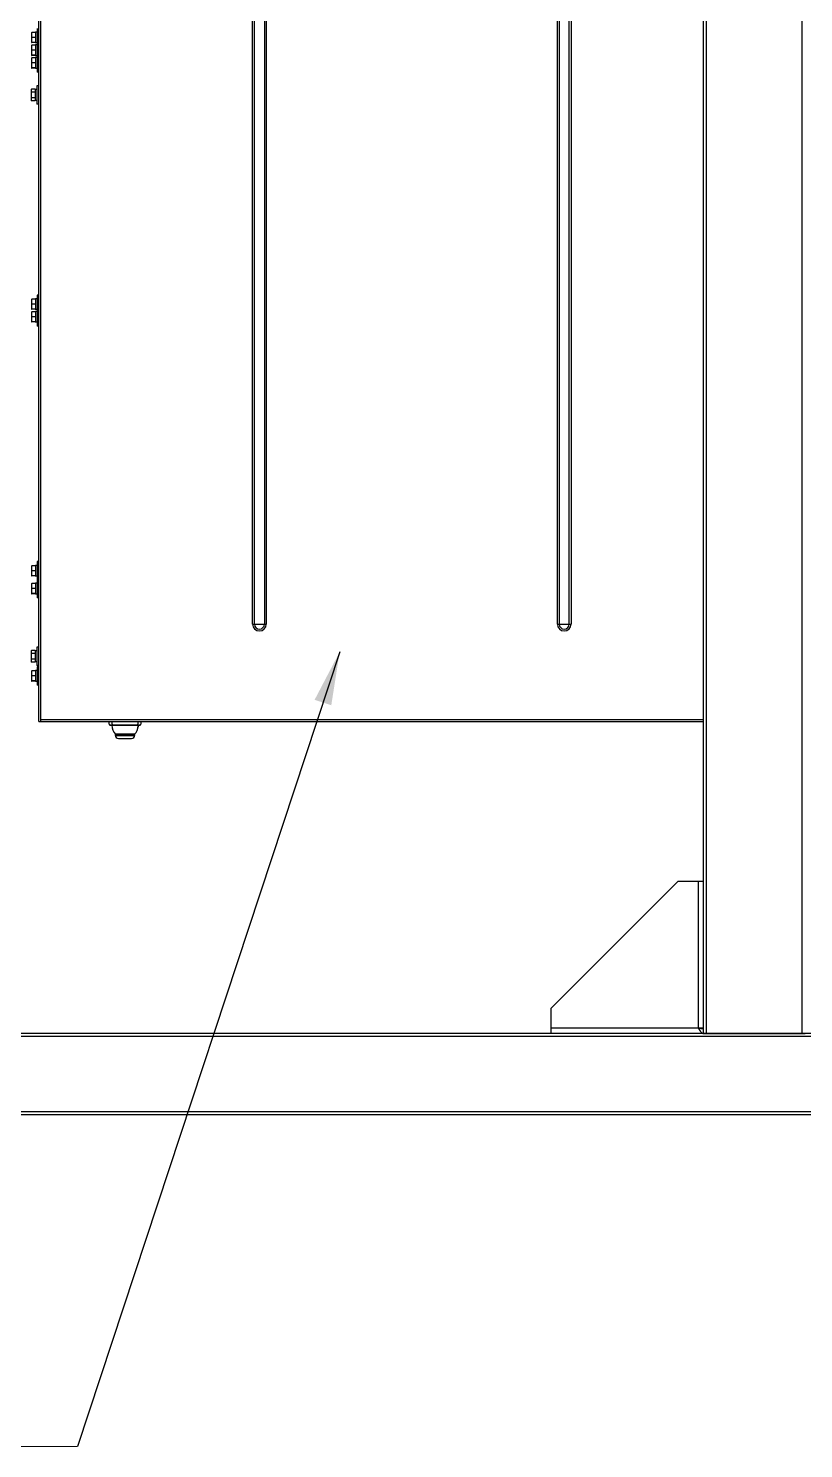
# Model space of a CAD drawing. Header units: millimetres. Extents: x 32496 to 166256, y 3504 to 23939.
# Drawn here: x 42357 to 43120, y 19403 to 20801 of the extents above; entities that cross this region are included whole.
import ezdxf

# ---------------------------------------------------------------- set-up
doc = ezdxf.new("R2010")
doc.units = ezdxf.units.MM
doc.layers.get('0').update_dxf_attribs({"lineweight": 35})
for name, color, linetype in [('2401-01144-S-M6-16HWM_1_0', 7, 'Continuous'), ('4215-19366_1_1_0', 7, 'Continuous'), ('4215-19374_1_1_0', 7, 'Continuous'), ('4215-23304_2_1_1_0', 7, 'Continuous'), ('4215-Q0001_0', 7, 'Continuous'), ('FG-S100X100-2232_0', 7, 'Continuous'), ('PRT0001_1_1_1_1_1_1_0', 7, 'Continuous'), ('PRT0007_1_1_1_1_1_1_0', 7, 'Continuous'), ('PRT0023_1_1_1_1_1_1_0', 7, 'Continuous'), ('S04S0230_0', 7, 'Continuous')]:
    doc.layers.add(name, color=color, linetype=linetype)
doc.styles.add('仿宋', font='simfang.ttf', dxfattribs={"width": 0.8})
doc.dimstyles.new('12倍', dxfattribs={"dimscale": 21, "dimtxt": 3.5, "dimasz": 2.5, "dimexe": 1.5, "dimexo": 0, "dimgap": 1, "dimtad": 1, "dimtoh": 1, "dimdsep": 46, "dimtxsty": '仿宋', "dimcen": 2.5, "dimdle": 5, "dimclrd": 4, "dimclre": 4, "dimclrt": 3, "dimadec": 0, "dimazin": 0, "dimtfac": 1, "dimtmove": 0, "dimatfit": 3, "dimfxl": 1, "dimtolj": 1, "dimarcsym": 0})

msp = doc.modelspace()

# ---------------------------------------------------------------- linework, layer by layer
at = {"layer": '2401-01144-S-M6-16HWM_1_0', "color": 7, "linetype": 'Continuous'}
for p, q in [((42360.04, 20797.408), (42360.04, 20787.369)), ((42363.74, 20797.414), (42360.34, 20797.414)), ((42363.74, 20792.439), (42360.34, 20792.439)), ((42364.04, 20797.738), (42364.04, 20787.038)), ((42365.64, 20797.738), (42364.04, 20797.738)), ((42365.64, 20801.388), (42365.64, 20783.388)), ((42360.04, 20784.908), (42360.04, 20774.869)), ((42363.74, 20787.414), (42360.34, 20787.414)), ((42363.74, 20787.363), (42360.34, 20787.363)), ((42363.74, 20784.914), (42360.34, 20784.914)), ((42363.74, 20779.939), (42360.34, 20779.939)), ((42365.64, 20787.038), (42364.04, 20787.038)), ((42364.04, 20785.238), (42364.04, 20774.538)), ((42365.64, 20785.238), (42364.04, 20785.238)), ((42365.64, 20783.389), (42365.64, 20770.888)), ((42367.24, 20783.388), (42365.64, 20783.388)), ((42360.04, 20772.408), (42360.04, 20762.369)), ((42363.74, 20774.914), (42360.34, 20774.914)), ((42363.74, 20774.863), (42360.34, 20774.863)), ((42363.74, 20772.414), (42360.34, 20772.414)), ((42363.74, 20767.439), (42360.34, 20767.439)), ((42365.64, 20774.538), (42364.04, 20774.538)), ((42364.04, 20772.738), (42364.04, 20762.038)), ((42365.64, 20772.738), (42364.04, 20772.738)), ((42365.64, 20770.889), (42365.64, 20758.388)), ((42367.24, 20770.888), (42365.64, 20770.888)), ((42363.74, 20762.414), (42360.34, 20762.414)), ((42363.74, 20762.363), (42360.34, 20762.363)), ((42365.64, 20762.038), (42364.04, 20762.038)), ((42367.24, 20758.388), (42365.64, 20758.388)), ((42359.74, 20741.362), (42360.039, 20741.661)), ((42359.74, 20741.362), (42359.74, 20730.415)), ((42360.039, 20741.661), (42360.04, 20741.662)), ((42363.44, 20741.662), (42360.04, 20741.662)), ((42363.44, 20738.774), (42360.04, 20738.774)), ((42363.74, 20741.362), (42363.44, 20741.662)), ((42363.74, 20741.362), (42363.74, 20730.415)), ((42365.34, 20741.238), (42363.74, 20741.238)), ((42365.34, 20744.888), (42365.34, 20726.888)), ((42366.94, 20744.888), (42365.34, 20744.888)), ((42359.74, 20730.415), (42360.04, 20730.115)), ((42363.44, 20733.001), (42360.04, 20733.001)), ((42363.44, 20730.115), (42360.04, 20730.115)), ((42363.74, 20730.415), (42363.44, 20730.115)), ((42365.34, 20730.538), (42363.74, 20730.538)), ((42366.94, 20726.888), (42365.34, 20726.888)), ((42360.04, 20534.908), (42360.04, 20524.869)), ((42363.74, 20534.914), (42360.34, 20534.914)), ((42363.74, 20529.939), (42360.34, 20529.939)), ((42364.04, 20535.238), (42364.04, 20524.538)), ((42365.64, 20535.238), (42364.04, 20535.238)), ((42365.64, 20538.888), (42365.64, 20526.388)), ((42367.24, 20538.888), (42365.64, 20538.888)), ((42365.64, 20526.388), (42365.64, 20508.388)), ((42367.24, 20526.388), (42365.64, 20526.388)), ((42360.04, 20522.408), (42360.04, 20512.369)), ((42363.74, 20524.914), (42360.34, 20524.914)), ((42363.74, 20524.863), (42360.34, 20524.863)), ((42363.74, 20522.414), (42360.34, 20522.414)), ((42363.74, 20517.439), (42360.34, 20517.439)), ((42363.74, 20512.414), (42360.34, 20512.414)), ((42363.74, 20512.363), (42360.34, 20512.363)), ((42365.64, 20524.538), (42364.04, 20524.538)), ((42364.04, 20522.738), (42364.04, 20512.038)), ((42365.64, 20522.738), (42364.04, 20522.738)), ((42365.64, 20512.038), (42364.04, 20512.038)), ((42367.24, 20508.388), (42365.64, 20508.388)), ((42365.64, 20276.388), (42365.64, 20258.388)), ((42367.24, 20276.388), (42365.64, 20276.388)), ((42360.04, 20272.408), (42360.04, 20262.369)), ((42363.74, 20272.414), (42360.34, 20272.414)), ((42363.74, 20267.439), (42360.34, 20267.439)), ((42363.74, 20262.414), (42360.34, 20262.414)), ((42363.74, 20262.363), (42360.34, 20262.363)), ((42364.04, 20272.738), (42364.04, 20262.038)), ((42365.64, 20272.738), (42364.04, 20272.738)), ((42365.64, 20262.038), (42364.04, 20262.038)), ((42360.04, 20254.908), (42360.04, 20244.869)), ((42363.74, 20254.914), (42360.34, 20254.914)), ((42363.74, 20249.939), (42360.34, 20249.939)), ((42364.04, 20255.238), (42364.04, 20244.538)), ((42365.64, 20255.238), (42364.04, 20255.238)), ((42365.64, 20258.389), (42365.64, 20240.888)), ((42367.24, 20258.388), (42365.64, 20258.388)), ((42363.74, 20244.914), (42360.34, 20244.914)), ((42363.74, 20244.863), (42360.34, 20244.863)), ((42365.64, 20244.538), (42364.04, 20244.538)), ((42367.24, 20240.888), (42365.64, 20240.888)), ((42365.34, 20192.138), (42365.34, 20174.138)), ((42366.94, 20192.138), (42365.34, 20192.138)), ((42359.74, 20188.612), (42360.039, 20188.911)), ((42359.74, 20188.612), (42359.74, 20177.665)), ((42359.74, 20177.665), (42360.04, 20177.365)), ((42360.039, 20188.911), (42360.04, 20188.912)), ((42363.44, 20188.912), (42360.04, 20188.912)), ((42363.44, 20186.024), (42360.04, 20186.024)), ((42363.44, 20180.251), (42360.04, 20180.251)), ((42363.44, 20177.365), (42360.04, 20177.365)), ((42363.74, 20188.612), (42363.44, 20188.912)), ((42363.74, 20177.665), (42363.44, 20177.365)), ((42363.74, 20188.612), (42363.74, 20177.665)), ((42365.34, 20188.488), (42363.74, 20188.488)), ((42365.34, 20177.788), (42363.74, 20177.788)), ((42360.04, 20168.908), (42360.04, 20158.869)), ((42363.74, 20168.914), (42360.34, 20168.914)), ((42363.74, 20163.939), (42360.34, 20163.939)), ((42364.04, 20169.238), (42364.04, 20158.538)), ((42365.64, 20169.238), (42364.04, 20169.238)), ((42366.94, 20174.138), (42365.34, 20174.138)), ((42365.64, 20172.888), (42365.64, 20154.888)), ((42367.24, 20172.888), (42365.64, 20172.888)), ((42363.74, 20158.914), (42360.34, 20158.914)), ((42363.74, 20158.863), (42360.34, 20158.863)), ((42365.64, 20158.538), (42364.04, 20158.538)), ((42367.24, 20154.888), (42365.64, 20154.888))]:
    msp.add_line(p, q, dxfattribs=at)
for centre, radius, start, end in [((42362.498, 20739.088), 3.556, 140.502617, 140.868127), ((42360.981, 20739.087), 3.557, 39.131867, 39.49683), ((42362.498, 20186.338), 3.556, 140.502617, 140.868127), ((42360.981, 20186.337), 3.557, 39.131866, 39.49683)]:
    msp.add_arc(centre, radius, start, end, dxfattribs=at)
for points, knots in [([(42360.04, 20797.408), (42360.063, 20797.408), (42360.163, 20797.41), (42360.263, 20797.412), (42360.34, 20797.414)], [0, 0, 0, 0, 0.2336903, 1, 1, 1, 1]), ([(42360.34, 20797.414), (42360.313, 20797.367), (42360.207, 20797.181), (42360.108, 20796.99), (42360.04, 20796.845)], [0, 0, 0, 0, 0.25091089, 1, 1, 1, 1]), ([(42360.04, 20793.008), (42360.063, 20792.96), (42360.156, 20792.767), (42360.259, 20792.579), (42360.34, 20792.439)], [0, 0, 0, 0, 0.24912294, 1, 1, 1, 1]), ([(42360.34, 20792.439), (42360.313, 20792.392), (42360.207, 20792.204), (42360.108, 20792.012), (42360.04, 20791.865)], [0, 0, 0, 0, 0.25084475, 1, 1, 1, 1]), ([(42364.04, 20797.408), (42364.016, 20797.408), (42363.916, 20797.41), (42363.816, 20797.412), (42363.74, 20797.414)], [0, 0, 0, 0, 0.23368954, 1, 1, 1, 1]), ([(42363.74, 20797.414), (42363.767, 20797.367), (42363.873, 20797.181), (42363.971, 20796.99), (42364.04, 20796.845)], [0, 0, 0, 0, 0.25091037, 1, 1, 1, 1]), ([(42364.04, 20793.008), (42364.017, 20792.96), (42363.923, 20792.767), (42363.821, 20792.579), (42363.74, 20792.439)], [0, 0, 0, 0, 0.24912327, 1, 1, 1, 1]), ([(42363.74, 20792.439), (42363.767, 20792.392), (42363.873, 20792.204), (42363.971, 20792.012), (42364.04, 20791.865)], [0, 0, 0, 0, 0.25084424, 1, 1, 1, 1]), ([(42360.04, 20787.988), (42360.063, 20787.94), (42360.156, 20787.745), (42360.259, 20787.555), (42360.34, 20787.414)], [0, 0, 0, 0, 0.24919008, 1, 1, 1, 1]), ([(42360.34, 20787.414), (42360.313, 20787.414), (42360.213, 20787.412), (42360.113, 20787.41), (42360.04, 20787.408)], [0, 0, 0, 0, 0.26551394, 1, 1, 1, 1]), ([(42360.04, 20787.369), (42360.063, 20787.368), (42360.163, 20787.366), (42360.263, 20787.364), (42360.34, 20787.363)], [0, 0, 0, 0, 0.2336903, 1, 1, 1, 1]), ([(42360.04, 20784.908), (42360.063, 20784.908), (42360.163, 20784.91), (42360.263, 20784.912), (42360.34, 20784.914)], [0, 0, 0, 0, 0.2336903, 1, 1, 1, 1]), ([(42360.34, 20784.914), (42360.313, 20784.867), (42360.207, 20784.681), (42360.108, 20784.49), (42360.04, 20784.345)], [0, 0, 0, 0, 0.25091089, 1, 1, 1, 1]), ([(42360.04, 20780.508), (42360.063, 20780.46), (42360.156, 20780.267), (42360.259, 20780.079), (42360.34, 20779.939)], [0, 0, 0, 0, 0.24912294, 1, 1, 1, 1]), ([(42360.34, 20779.939), (42360.313, 20779.892), (42360.207, 20779.704), (42360.108, 20779.512), (42360.04, 20779.365)], [0, 0, 0, 0, 0.25084475, 1, 1, 1, 1]), ([(42364.04, 20787.988), (42364.017, 20787.94), (42363.923, 20787.745), (42363.821, 20787.555), (42363.74, 20787.414)], [0, 0, 0, 0, 0.24919042, 1, 1, 1, 1]), ([(42363.74, 20787.414), (42363.766, 20787.414), (42363.866, 20787.412), (42363.966, 20787.41), (42364.04, 20787.408)], [0, 0, 0, 0, 0.26551247, 1, 1, 1, 1]), ([(42364.04, 20787.369), (42364.016, 20787.368), (42363.916, 20787.366), (42363.816, 20787.364), (42363.74, 20787.363)], [0, 0, 0, 0, 0.23368954, 1, 1, 1, 1]), ([(42364.04, 20784.908), (42364.016, 20784.908), (42363.916, 20784.91), (42363.816, 20784.912), (42363.74, 20784.914)], [0, 0, 0, 0, 0.23368954, 1, 1, 1, 1]), ([(42363.74, 20784.914), (42363.767, 20784.867), (42363.873, 20784.681), (42363.971, 20784.49), (42364.04, 20784.345)], [0, 0, 0, 0, 0.25091037, 1, 1, 1, 1]), ([(42364.04, 20780.508), (42364.017, 20780.46), (42363.923, 20780.267), (42363.821, 20780.079), (42363.74, 20779.939)], [0, 0, 0, 0, 0.24912327, 1, 1, 1, 1]), ([(42363.74, 20779.939), (42363.767, 20779.892), (42363.873, 20779.704), (42363.971, 20779.512), (42364.04, 20779.365)], [0, 0, 0, 0, 0.25084424, 1, 1, 1, 1]), ([(42360.04, 20775.488), (42360.063, 20775.44), (42360.156, 20775.245), (42360.259, 20775.055), (42360.34, 20774.914)], [0, 0, 0, 0, 0.24919008, 1, 1, 1, 1]), ([(42360.34, 20774.914), (42360.313, 20774.914), (42360.213, 20774.912), (42360.113, 20774.91), (42360.04, 20774.908)], [0, 0, 0, 0, 0.26551394, 1, 1, 1, 1]), ([(42360.04, 20774.869), (42360.063, 20774.868), (42360.163, 20774.866), (42360.263, 20774.864), (42360.34, 20774.863)], [0, 0, 0, 0, 0.2336903, 1, 1, 1, 1]), ([(42360.04, 20772.408), (42360.063, 20772.408), (42360.163, 20772.41), (42360.263, 20772.412), (42360.34, 20772.414)], [0, 0, 0, 0, 0.2336903, 1, 1, 1, 1]), ([(42360.34, 20772.414), (42360.313, 20772.367), (42360.207, 20772.181), (42360.108, 20771.99), (42360.04, 20771.845)], [0, 0, 0, 0, 0.25091089, 1, 1, 1, 1]), ([(42360.04, 20768.008), (42360.063, 20767.96), (42360.156, 20767.767), (42360.259, 20767.579), (42360.34, 20767.439)], [0, 0, 0, 0, 0.24912294, 1, 1, 1, 1]), ([(42360.34, 20767.439), (42360.313, 20767.392), (42360.207, 20767.204), (42360.108, 20767.012), (42360.04, 20766.865)], [0, 0, 0, 0, 0.25084475, 1, 1, 1, 1]), ([(42364.04, 20775.488), (42364.017, 20775.44), (42363.923, 20775.245), (42363.821, 20775.055), (42363.74, 20774.914)], [0, 0, 0, 0, 0.24919042, 1, 1, 1, 1]), ([(42363.74, 20774.914), (42363.766, 20774.914), (42363.866, 20774.912), (42363.966, 20774.91), (42364.04, 20774.908)], [0, 0, 0, 0, 0.26551247, 1, 1, 1, 1]), ([(42364.04, 20774.869), (42364.016, 20774.868), (42363.916, 20774.866), (42363.816, 20774.864), (42363.74, 20774.863)], [0, 0, 0, 0, 0.23368954, 1, 1, 1, 1]), ([(42364.04, 20772.408), (42364.016, 20772.408), (42363.916, 20772.41), (42363.816, 20772.412), (42363.74, 20772.414)], [0, 0, 0, 0, 0.23368954, 1, 1, 1, 1]), ([(42363.74, 20772.414), (42363.767, 20772.367), (42363.873, 20772.181), (42363.971, 20771.99), (42364.04, 20771.845)], [0, 0, 0, 0, 0.25091037, 1, 1, 1, 1]), ([(42364.04, 20768.008), (42364.017, 20767.96), (42363.923, 20767.767), (42363.821, 20767.579), (42363.74, 20767.439)], [0, 0, 0, 0, 0.24912327, 1, 1, 1, 1]), ([(42363.74, 20767.439), (42363.767, 20767.392), (42363.873, 20767.204), (42363.971, 20767.012), (42364.04, 20766.865)], [0, 0, 0, 0, 0.25084424, 1, 1, 1, 1]), ([(42360.04, 20762.988), (42360.063, 20762.94), (42360.156, 20762.745), (42360.259, 20762.555), (42360.34, 20762.414)], [0, 0, 0, 0, 0.24919008, 1, 1, 1, 1]), ([(42360.34, 20762.414), (42360.313, 20762.414), (42360.213, 20762.412), (42360.113, 20762.41), (42360.04, 20762.408)], [0, 0, 0, 0, 0.26551394, 1, 1, 1, 1]), ([(42360.04, 20762.369), (42360.063, 20762.368), (42360.163, 20762.366), (42360.263, 20762.364), (42360.34, 20762.363)], [0, 0, 0, 0, 0.2336903, 1, 1, 1, 1]), ([(42364.04, 20762.988), (42364.017, 20762.94), (42363.923, 20762.745), (42363.821, 20762.555), (42363.74, 20762.414)], [0, 0, 0, 0, 0.24919042, 1, 1, 1, 1]), ([(42363.74, 20762.414), (42363.766, 20762.414), (42363.866, 20762.412), (42363.966, 20762.41), (42364.04, 20762.408)], [0, 0, 0, 0, 0.26551247, 1, 1, 1, 1]), ([(42364.04, 20762.369), (42364.016, 20762.368), (42363.916, 20762.366), (42363.816, 20762.364), (42363.74, 20762.363)], [0, 0, 0, 0, 0.23368954, 1, 1, 1, 1]), ([(42359.74, 20739.104), (42359.763, 20739.076), (42359.858, 20738.962), (42359.96, 20738.854), (42360.04, 20738.774)], [0, 0, 0, 0, 0.24456004, 1, 1, 1, 1]), ([(42360.04, 20741.662), (42360.014, 20741.636), (42359.916, 20741.535), (42359.821, 20741.43), (42359.754, 20741.349)], [0, 0, 0, 0, 0.25503929, 1, 1, 1, 1]), ([(42363.44, 20741.662), (42363.465, 20741.636), (42363.564, 20741.535), (42363.659, 20741.43), (42363.725, 20741.349)], [0, 0, 0, 0, 0.25503884, 1, 1, 1, 1]), ([(42363.74, 20739.104), (42363.717, 20739.076), (42363.621, 20738.962), (42363.519, 20738.854), (42363.44, 20738.774)], [0, 0, 0, 0, 0.24456005, 1, 1, 1, 1]), ([(42360.04, 20733.001), (42360.013, 20732.974), (42359.909, 20732.868), (42359.81, 20732.757), (42359.74, 20732.671)], [0, 0, 0, 0, 0.25535475, 1, 1, 1, 1]), ([(42359.74, 20730.445), (42359.763, 20730.416), (42359.858, 20730.303), (42359.96, 20730.194), (42360.039, 20730.115)], [0, 0, 0, 0, 0.24456156, 1, 1, 1, 1]), ([(42363.44, 20733.001), (42363.467, 20732.974), (42363.571, 20732.868), (42363.67, 20732.757), (42363.74, 20732.671)], [0, 0, 0, 0, 0.25535394, 1, 1, 1, 1]), ([(42363.74, 20730.445), (42363.717, 20730.416), (42363.621, 20730.303), (42363.519, 20730.194), (42363.44, 20730.115)], [0, 0, 0, 0, 0.24456158, 1, 1, 1, 1]), ([(42360.04, 20534.908), (42360.063, 20534.908), (42360.163, 20534.91), (42360.263, 20534.912), (42360.34, 20534.914)], [0, 0, 0, 0, 0.2336903, 1, 1, 1, 1]), ([(42360.34, 20534.914), (42360.313, 20534.867), (42360.207, 20534.681), (42360.108, 20534.49), (42360.04, 20534.345)], [0, 0, 0, 0, 0.25091089, 1, 1, 1, 1]), ([(42360.04, 20530.508), (42360.063, 20530.46), (42360.156, 20530.267), (42360.259, 20530.079), (42360.34, 20529.939)], [0, 0, 0, 0, 0.24912294, 1, 1, 1, 1]), ([(42360.34, 20529.939), (42360.313, 20529.892), (42360.207, 20529.704), (42360.108, 20529.512), (42360.04, 20529.365)], [0, 0, 0, 0, 0.25084475, 1, 1, 1, 1]), ([(42360.04, 20525.488), (42360.063, 20525.44), (42360.156, 20525.245), (42360.259, 20525.055), (42360.34, 20524.914)], [0, 0, 0, 0, 0.24919008, 1, 1, 1, 1]), ([(42364.04, 20534.908), (42364.016, 20534.908), (42363.916, 20534.91), (42363.816, 20534.912), (42363.74, 20534.914)], [0, 0, 0, 0, 0.23368954, 1, 1, 1, 1]), ([(42363.74, 20534.914), (42363.767, 20534.867), (42363.873, 20534.681), (42363.971, 20534.49), (42364.04, 20534.345)], [0, 0, 0, 0, 0.25091037, 1, 1, 1, 1]), ([(42364.04, 20530.508), (42364.017, 20530.46), (42363.923, 20530.267), (42363.821, 20530.079), (42363.74, 20529.939)], [0, 0, 0, 0, 0.24912327, 1, 1, 1, 1]), ([(42363.74, 20529.939), (42363.767, 20529.892), (42363.873, 20529.704), (42363.971, 20529.512), (42364.04, 20529.365)], [0, 0, 0, 0, 0.25084424, 1, 1, 1, 1]), ([(42364.04, 20525.488), (42364.017, 20525.44), (42363.923, 20525.245), (42363.821, 20525.055), (42363.74, 20524.914)], [0, 0, 0, 0, 0.24919042, 1, 1, 1, 1]), ([(42360.34, 20524.914), (42360.313, 20524.914), (42360.213, 20524.912), (42360.113, 20524.91), (42360.04, 20524.908)], [0, 0, 0, 0, 0.26551394, 1, 1, 1, 1]), ([(42360.04, 20524.869), (42360.063, 20524.868), (42360.163, 20524.866), (42360.263, 20524.864), (42360.34, 20524.863)], [0, 0, 0, 0, 0.2336903, 1, 1, 1, 1]), ([(42360.04, 20522.408), (42360.063, 20522.408), (42360.163, 20522.41), (42360.263, 20522.412), (42360.34, 20522.414)], [0, 0, 0, 0, 0.2336903, 1, 1, 1, 1]), ([(42360.34, 20522.414), (42360.313, 20522.367), (42360.207, 20522.181), (42360.108, 20521.99), (42360.04, 20521.845)], [0, 0, 0, 0, 0.25091089, 1, 1, 1, 1]), ([(42360.04, 20518.008), (42360.063, 20517.96), (42360.156, 20517.767), (42360.259, 20517.579), (42360.34, 20517.439)], [0, 0, 0, 0, 0.24912294, 1, 1, 1, 1]), ([(42360.34, 20517.439), (42360.313, 20517.392), (42360.207, 20517.204), (42360.108, 20517.012), (42360.04, 20516.865)], [0, 0, 0, 0, 0.25084475, 1, 1, 1, 1]), ([(42360.04, 20512.988), (42360.063, 20512.94), (42360.156, 20512.745), (42360.259, 20512.555), (42360.34, 20512.414)], [0, 0, 0, 0, 0.24919008, 1, 1, 1, 1]), ([(42360.34, 20512.414), (42360.313, 20512.414), (42360.213, 20512.412), (42360.113, 20512.41), (42360.04, 20512.408)], [0, 0, 0, 0, 0.26551394, 1, 1, 1, 1]), ([(42360.04, 20512.369), (42360.063, 20512.368), (42360.163, 20512.366), (42360.263, 20512.364), (42360.34, 20512.363)], [0, 0, 0, 0, 0.2336903, 1, 1, 1, 1]), ([(42363.74, 20524.914), (42363.766, 20524.914), (42363.866, 20524.912), (42363.966, 20524.91), (42364.04, 20524.908)], [0, 0, 0, 0, 0.26551247, 1, 1, 1, 1]), ([(42364.04, 20524.869), (42364.016, 20524.868), (42363.916, 20524.866), (42363.816, 20524.864), (42363.74, 20524.863)], [0, 0, 0, 0, 0.23368954, 1, 1, 1, 1]), ([(42364.04, 20522.408), (42364.016, 20522.408), (42363.916, 20522.41), (42363.816, 20522.412), (42363.74, 20522.414)], [0, 0, 0, 0, 0.23368954, 1, 1, 1, 1]), ([(42363.74, 20522.414), (42363.767, 20522.367), (42363.873, 20522.181), (42363.971, 20521.99), (42364.04, 20521.845)], [0, 0, 0, 0, 0.25091037, 1, 1, 1, 1]), ([(42364.04, 20518.008), (42364.017, 20517.96), (42363.923, 20517.767), (42363.821, 20517.579), (42363.74, 20517.439)], [0, 0, 0, 0, 0.24912327, 1, 1, 1, 1]), ([(42363.74, 20517.439), (42363.767, 20517.392), (42363.873, 20517.204), (42363.971, 20517.012), (42364.04, 20516.865)], [0, 0, 0, 0, 0.25084424, 1, 1, 1, 1]), ([(42364.04, 20512.988), (42364.017, 20512.94), (42363.923, 20512.745), (42363.821, 20512.555), (42363.74, 20512.414)], [0, 0, 0, 0, 0.24919042, 1, 1, 1, 1]), ([(42363.74, 20512.414), (42363.766, 20512.414), (42363.866, 20512.412), (42363.966, 20512.41), (42364.04, 20512.408)], [0, 0, 0, 0, 0.26551247, 1, 1, 1, 1]), ([(42364.04, 20512.369), (42364.016, 20512.368), (42363.916, 20512.366), (42363.816, 20512.364), (42363.74, 20512.363)], [0, 0, 0, 0, 0.23368954, 1, 1, 1, 1]), ([(42360.04, 20272.408), (42360.063, 20272.408), (42360.163, 20272.41), (42360.263, 20272.412), (42360.34, 20272.414)], [0, 0, 0, 0, 0.2336903, 1, 1, 1, 1]), ([(42360.34, 20272.414), (42360.313, 20272.367), (42360.207, 20272.181), (42360.108, 20271.99), (42360.04, 20271.845)], [0, 0, 0, 0, 0.25091089, 1, 1, 1, 1]), ([(42360.04, 20268.008), (42360.063, 20267.96), (42360.156, 20267.767), (42360.259, 20267.579), (42360.34, 20267.439)], [0, 0, 0, 0, 0.24912294, 1, 1, 1, 1]), ([(42360.34, 20267.439), (42360.313, 20267.392), (42360.207, 20267.204), (42360.108, 20267.012), (42360.04, 20266.865)], [0, 0, 0, 0, 0.25084475, 1, 1, 1, 1]), ([(42360.04, 20262.988), (42360.063, 20262.94), (42360.156, 20262.745), (42360.259, 20262.555), (42360.34, 20262.414)], [0, 0, 0, 0, 0.24919008, 1, 1, 1, 1]), ([(42360.34, 20262.414), (42360.313, 20262.414), (42360.213, 20262.412), (42360.113, 20262.41), (42360.04, 20262.408)], [0, 0, 0, 0, 0.26551394, 1, 1, 1, 1]), ([(42360.04, 20262.369), (42360.063, 20262.368), (42360.163, 20262.366), (42360.263, 20262.364), (42360.34, 20262.363)], [0, 0, 0, 0, 0.2336903, 1, 1, 1, 1]), ([(42364.04, 20272.408), (42364.016, 20272.408), (42363.916, 20272.41), (42363.816, 20272.412), (42363.74, 20272.414)], [0, 0, 0, 0, 0.23368954, 1, 1, 1, 1]), ([(42363.74, 20272.414), (42363.767, 20272.367), (42363.873, 20272.181), (42363.971, 20271.99), (42364.04, 20271.845)], [0, 0, 0, 0, 0.25091037, 1, 1, 1, 1]), ([(42364.04, 20268.008), (42364.017, 20267.96), (42363.923, 20267.767), (42363.821, 20267.579), (42363.74, 20267.439)], [0, 0, 0, 0, 0.24912327, 1, 1, 1, 1]), ([(42363.74, 20267.439), (42363.767, 20267.392), (42363.873, 20267.204), (42363.971, 20267.012), (42364.04, 20266.865)], [0, 0, 0, 0, 0.25084424, 1, 1, 1, 1]), ([(42364.04, 20262.988), (42364.017, 20262.94), (42363.923, 20262.745), (42363.821, 20262.555), (42363.74, 20262.414)], [0, 0, 0, 0, 0.24919042, 1, 1, 1, 1]), ([(42363.74, 20262.414), (42363.766, 20262.414), (42363.866, 20262.412), (42363.966, 20262.41), (42364.04, 20262.408)], [0, 0, 0, 0, 0.26551247, 1, 1, 1, 1]), ([(42364.04, 20262.369), (42364.016, 20262.368), (42363.916, 20262.366), (42363.816, 20262.364), (42363.74, 20262.363)], [0, 0, 0, 0, 0.23368954, 1, 1, 1, 1]), ([(42360.04, 20254.908), (42360.063, 20254.908), (42360.163, 20254.91), (42360.263, 20254.912), (42360.34, 20254.914)], [0, 0, 0, 0, 0.2336903, 1, 1, 1, 1]), ([(42360.34, 20254.914), (42360.313, 20254.867), (42360.207, 20254.681), (42360.108, 20254.49), (42360.04, 20254.345)], [0, 0, 0, 0, 0.25091089, 1, 1, 1, 1]), ([(42360.04, 20250.508), (42360.063, 20250.46), (42360.156, 20250.267), (42360.259, 20250.079), (42360.34, 20249.939)], [0, 0, 0, 0, 0.24912294, 1, 1, 1, 1]), ([(42360.34, 20249.939), (42360.313, 20249.892), (42360.207, 20249.704), (42360.108, 20249.512), (42360.04, 20249.365)], [0, 0, 0, 0, 0.25084475, 1, 1, 1, 1]), ([(42364.04, 20254.908), (42364.016, 20254.908), (42363.916, 20254.91), (42363.816, 20254.912), (42363.74, 20254.914)], [0, 0, 0, 0, 0.23368954, 1, 1, 1, 1]), ([(42363.74, 20254.914), (42363.767, 20254.867), (42363.873, 20254.681), (42363.971, 20254.49), (42364.04, 20254.345)], [0, 0, 0, 0, 0.25091037, 1, 1, 1, 1]), ([(42364.04, 20250.508), (42364.017, 20250.46), (42363.923, 20250.267), (42363.821, 20250.079), (42363.74, 20249.939)], [0, 0, 0, 0, 0.24912327, 1, 1, 1, 1]), ([(42363.74, 20249.939), (42363.767, 20249.892), (42363.873, 20249.704), (42363.971, 20249.512), (42364.04, 20249.365)], [0, 0, 0, 0, 0.25084424, 1, 1, 1, 1]), ([(42360.04, 20245.488), (42360.063, 20245.44), (42360.156, 20245.245), (42360.259, 20245.055), (42360.34, 20244.914)], [0, 0, 0, 0, 0.24919008, 1, 1, 1, 1]), ([(42360.34, 20244.914), (42360.313, 20244.914), (42360.213, 20244.912), (42360.113, 20244.91), (42360.04, 20244.908)], [0, 0, 0, 0, 0.26551394, 1, 1, 1, 1]), ([(42360.04, 20244.869), (42360.063, 20244.868), (42360.163, 20244.866), (42360.263, 20244.864), (42360.34, 20244.863)], [0, 0, 0, 0, 0.2336903, 1, 1, 1, 1]), ([(42364.04, 20245.488), (42364.017, 20245.44), (42363.923, 20245.245), (42363.821, 20245.055), (42363.74, 20244.914)], [0, 0, 0, 0, 0.24919042, 1, 1, 1, 1]), ([(42363.74, 20244.914), (42363.766, 20244.914), (42363.866, 20244.912), (42363.966, 20244.91), (42364.04, 20244.908)], [0, 0, 0, 0, 0.26551247, 1, 1, 1, 1]), ([(42364.04, 20244.869), (42364.016, 20244.868), (42363.916, 20244.866), (42363.816, 20244.864), (42363.74, 20244.863)], [0, 0, 0, 0, 0.23368954, 1, 1, 1, 1]), ([(42359.74, 20186.354), (42359.763, 20186.326), (42359.858, 20186.212), (42359.96, 20186.104), (42360.04, 20186.024)], [0, 0, 0, 0, 0.24456004, 1, 1, 1, 1]), ([(42360.04, 20180.251), (42360.013, 20180.224), (42359.909, 20180.118), (42359.81, 20180.007), (42359.74, 20179.921)], [0, 0, 0, 0, 0.25535475, 1, 1, 1, 1]), ([(42359.74, 20177.695), (42359.763, 20177.666), (42359.858, 20177.553), (42359.96, 20177.444), (42360.039, 20177.365)], [0, 0, 0, 0, 0.24456156, 1, 1, 1, 1]), ([(42360.04, 20188.912), (42360.014, 20188.886), (42359.916, 20188.785), (42359.821, 20188.68), (42359.754, 20188.599)], [0, 0, 0, 0, 0.25503929, 1, 1, 1, 1]), ([(42363.44, 20188.912), (42363.465, 20188.886), (42363.564, 20188.785), (42363.659, 20188.68), (42363.725, 20188.599)], [0, 0, 0, 0, 0.25503884, 1, 1, 1, 1]), ([(42363.74, 20186.354), (42363.717, 20186.326), (42363.621, 20186.212), (42363.519, 20186.104), (42363.44, 20186.024)], [0, 0, 0, 0, 0.24456005, 1, 1, 1, 1]), ([(42363.44, 20180.251), (42363.467, 20180.224), (42363.571, 20180.118), (42363.67, 20180.007), (42363.74, 20179.921)], [0, 0, 0, 0, 0.25535394, 1, 1, 1, 1]), ([(42363.74, 20177.695), (42363.717, 20177.666), (42363.621, 20177.553), (42363.519, 20177.444), (42363.44, 20177.365)], [0, 0, 0, 0, 0.24456158, 1, 1, 1, 1]), ([(42360.04, 20168.908), (42360.063, 20168.908), (42360.163, 20168.91), (42360.263, 20168.912), (42360.34, 20168.914)], [0, 0, 0, 0, 0.2336903, 1, 1, 1, 1]), ([(42360.34, 20168.914), (42360.313, 20168.867), (42360.207, 20168.681), (42360.108, 20168.49), (42360.04, 20168.345)], [0, 0, 0, 0, 0.25091089, 1, 1, 1, 1]), ([(42360.04, 20164.508), (42360.063, 20164.46), (42360.156, 20164.267), (42360.259, 20164.079), (42360.34, 20163.939)], [0, 0, 0, 0, 0.24912294, 1, 1, 1, 1]), ([(42360.34, 20163.939), (42360.313, 20163.892), (42360.207, 20163.704), (42360.108, 20163.512), (42360.04, 20163.365)], [0, 0, 0, 0, 0.25084475, 1, 1, 1, 1]), ([(42364.04, 20168.908), (42364.016, 20168.908), (42363.916, 20168.91), (42363.816, 20168.912), (42363.74, 20168.914)], [0, 0, 0, 0, 0.23368954, 1, 1, 1, 1]), ([(42363.74, 20168.914), (42363.767, 20168.867), (42363.873, 20168.681), (42363.971, 20168.49), (42364.04, 20168.345)], [0, 0, 0, 0, 0.25091037, 1, 1, 1, 1]), ([(42364.04, 20164.508), (42364.017, 20164.46), (42363.923, 20164.267), (42363.821, 20164.079), (42363.74, 20163.939)], [0, 0, 0, 0, 0.24912327, 1, 1, 1, 1]), ([(42363.74, 20163.939), (42363.767, 20163.892), (42363.873, 20163.704), (42363.971, 20163.512), (42364.04, 20163.365)], [0, 0, 0, 0, 0.25084424, 1, 1, 1, 1]), ([(42360.04, 20159.488), (42360.063, 20159.44), (42360.156, 20159.245), (42360.259, 20159.055), (42360.34, 20158.914)], [0, 0, 0, 0, 0.24919008, 1, 1, 1, 1]), ([(42360.34, 20158.914), (42360.313, 20158.914), (42360.213, 20158.912), (42360.113, 20158.91), (42360.04, 20158.908)], [0, 0, 0, 0, 0.26551394, 1, 1, 1, 1]), ([(42360.04, 20158.869), (42360.063, 20158.868), (42360.163, 20158.866), (42360.263, 20158.864), (42360.34, 20158.863)], [0, 0, 0, 0, 0.2336903, 1, 1, 1, 1]), ([(42364.04, 20159.488), (42364.017, 20159.44), (42363.923, 20159.245), (42363.821, 20159.055), (42363.74, 20158.914)], [0, 0, 0, 0, 0.24919042, 1, 1, 1, 1]), ([(42363.74, 20158.914), (42363.766, 20158.914), (42363.866, 20158.912), (42363.966, 20158.91), (42364.04, 20158.908)], [0, 0, 0, 0, 0.26551247, 1, 1, 1, 1]), ([(42364.04, 20158.869), (42364.016, 20158.868), (42363.916, 20158.866), (42363.816, 20158.864), (42363.74, 20158.863)], [0, 0, 0, 0, 0.23368954, 1, 1, 1, 1])]:
    msp.add_open_spline(points, degree=3, knots=knots, dxfattribs=at)
for points in [[(42360.04, 20738.774), (42359.932, 20738.558), (42359.831, 20738.338), (42359.74, 20738.115)], [(42363.44, 20738.774), (42363.548, 20738.558), (42363.649, 20738.338), (42363.74, 20738.115)], [(42359.74, 20733.661), (42359.831, 20733.437), (42359.932, 20733.217), (42360.04, 20733.001)], [(42363.74, 20733.661), (42363.649, 20733.437), (42363.548, 20733.217), (42363.44, 20733.001)], [(42360.04, 20186.024), (42359.932, 20185.808), (42359.831, 20185.588), (42359.74, 20185.365)], [(42359.74, 20180.911), (42359.831, 20180.687), (42359.932, 20180.467), (42360.04, 20180.251)], [(42363.44, 20186.024), (42363.548, 20185.808), (42363.649, 20185.588), (42363.74, 20185.365)], [(42363.74, 20180.911), (42363.649, 20180.687), (42363.548, 20180.467), (42363.44, 20180.251)]]:
    msp.add_open_spline(points, degree=3, dxfattribs=at)
at = {"layer": '4215-19366_1_1_0', "color": 7, "linetype": 'Continuous'}
for p, q in [((42366.94, 20758.388), (42366.94, 20538.888)), ((42367.24, 20719.388), (42366.94, 20719.388)), ((42367.24, 20717.388), (42366.94, 20717.388)), ((42366.94, 20508.388), (42366.94, 20276.388)), ((42366.94, 20288.888), (42367.24, 20288.888)), ((42366.94, 20240.888), (42366.94, 20172.888)), ((42366.94, 20154.888), (42366.94, 20153.888)), ((42367.24, 20153.888), (42366.94, 20153.888))]:
    msp.add_line(p, q, dxfattribs=at)
at = {"layer": '4215-19374_1_1_0', "color": 7, "linetype": 'Continuous'}
for p, q in [((42366.94, 20150.888), (42366.94, 20129.888)), ((42366.94, 20150.888), (42367.24, 20150.888)), ((42367.24, 20129.888), (42366.94, 20129.888))]:
    msp.add_line(p, q, dxfattribs=at)
at = {"layer": '4215-19374_1_1_0', "color": 9, "linetype": 'Continuous'}
msp.add_line((42367.24, 20149.688), (42366.94, 20149.688), dxfattribs=at)
at = {"layer": '4215-19374_1_1_0', "color": 7, "linetype": 'Continuous'}
msp.add_arc((42368.94, 20130.888), 2, 210.000812, 211.600091, dxfattribs=at)
at = {"layer": '4215-23304_2_1_1_0', "color": 7, "linetype": 'Continuous'}
for p, q in [((42367.24, 20119.138), (42367.24, 21440.638)), ((42368.94, 20120.838), (42368.94, 20119.138)), ((42367.24, 20119.138), (43021.64, 20119.138))]:
    msp.add_line(p, q, dxfattribs=at)
at = {"layer": '4215-23304_2_1_1_0', "color": 9, "linetype": 'Continuous'}
for p, q in [((42368.94, 21438.938), (42368.94, 20120.838)), ((42577.732, 20214.888), (42577.732, 21344.888)), ((42579.595, 20214.888), (42579.595, 21344.888)), ((42589.285, 21344.888), (42589.285, 20214.888)), ((42591.148, 21344.888), (42591.148, 20214.888)), ((42877.732, 20214.888), (42877.732, 21344.888)), ((42879.595, 21344.888), (42879.595, 20214.888)), ((42889.285, 20214.888), (42889.285, 21344.888)), ((42891.148, 21344.888), (42891.148, 20214.888)), ((42577.732, 20214.888), (42591.148, 20214.888)), ((42877.732, 20214.888), (42891.148, 20214.888)), ((42368.94, 20120.838), (43021.64, 20120.838))]:
    msp.add_line(p, q, dxfattribs=at)
for centre, radius in [((42584.44, 20214.888), 6.708), ((42584.44, 20214.888), 4.845), ((42884.44, 20214.888), 6.708), ((42884.44, 20214.888), 4.845)]:
    msp.add_arc(centre, radius, 180, 0, dxfattribs=at)
at = {"layer": '4215-Q0001_0', "color": 7, "linetype": 'Continuous'}
for p, q in [((42996.64, 19961.888), (42871.64, 19836.888)), ((42996.64, 19961.888), (43021.64, 19961.888)), ((42871.64, 19811.888), (42871.64, 19836.888)), ((43021.64, 19817.088), (43016.44, 19817.088)), ((43016.44, 19817.088), (43016.498, 19816.997)), ((43016.498, 19816.997), (43016.568, 19816.887))]:
    msp.add_line(p, q, dxfattribs=at)
at = {"layer": '4215-Q0001_0', "color": 9, "linetype": 'Continuous'}
for p, q in [((43016.44, 19961.888), (43016.44, 19817.088)), ((43016.44, 19817.088), (42871.64, 19817.088))]:
    msp.add_line(p, q, dxfattribs=at)
at = {"layer": '4215-Q0001_0', "color": 7, "linetype": 'Continuous'}
for points, knots in [([(43016.568, 19816.887), (43016.981, 19816.238), (43017.588, 19815.289), (43018.444, 19814.111), (43019.07, 19813.355), (43019.699, 19812.73), (43020.333, 19812.258), (43020.979, 19811.959), (43021.426, 19811.888), (43021.64, 19811.888)], [0, 0, 0, 0, 0.31352889, 0.45843563, 0.59255591, 0.71283612, 0.81860922, 0.91310615, 1, 1, 1, 1]), ([(43016.639, 19817.076), (43017.472, 19817.026), (43019.138, 19816.928), (43020.806, 19816.888), (43021.64, 19816.888)], [0, 0, 0, 0, 0.50043635, 1, 1, 1, 1])]:
    msp.add_open_spline(points, degree=3, knots=knots, dxfattribs=at)
at = {"layer": 'FG-S100X100-2232_0', "color": 7, "linetype": 'Continuous'}
for q in [(43021.64, 22083.888), (43121.64, 19811.888)]:
    msp.add_line((43021.64, 19811.888), q, dxfattribs=at)
at = {"layer": 'FG-S100X100-2232_0', "color": 9, "linetype": 'Continuous'}
for p, q in [((43024.64, 19811.888), (43024.64, 22083.888)), ((43118.64, 19811.888), (43118.64, 22083.888))]:
    msp.add_line(p, q, dxfattribs=at)
at = {"layer": 'PRT0001_1_1_1_1_1_1_0', "color": 7, "linetype": 'Continuous'}
for p, q in [((42436.827, 20115.772), (42436.043, 20119.138)), ((42437.314, 20115.385), (42466.719, 20115.391)), ((42467.987, 20119.138), (42467.206, 20115.778)), ((42467.206, 20115.778), (42467.206, 20115.778))]:
    msp.add_line(p, q, dxfattribs=at)
at = {"layer": 'PRT0001_1_1_1_1_1_1_0', "color": 9, "linetype": 'Continuous'}
for p, q in [((42439.805, 20115.821), (42438.916, 20119.146)), ((42439.805, 20115.821), (42438.918, 20119.138)), ((42439.805, 20115.821), (42464.228, 20115.826)), ((42439.805, 20115.821), (42439.805, 20115.386)), ((42465.115, 20119.146), (42464.228, 20115.826)), ((42465.113, 20119.138), (42464.228, 20115.826)), ((42464.228, 20115.39), (42464.228, 20115.826))]:
    msp.add_line(p, q, dxfattribs=at)
at = {"layer": 'PRT0001_1_1_1_1_1_1_0', "color": 7, "linetype": 'Continuous'}
for centre, start, end in [((42437.314, 20115.885), 193.09806, 270.010398), ((42466.719, 20115.891), 270.010626, 346.935113)]:
    msp.add_arc(centre, 0.5, start, end, dxfattribs=at)
at = {"layer": 'PRT0001_1_1_1_1_1_1_0', "color": 9, "linetype": 'Continuous'}
for points, knots in [([(42436.827, 20115.772), (42436.827, 20115.77), (42436.833, 20115.768), (42436.844, 20115.766), (42436.863, 20115.763), (42436.901, 20115.76), (42436.967, 20115.757), (42437.066, 20115.754), (42437.192, 20115.753), (42437.342, 20115.753), (42437.517, 20115.754), (42437.792, 20115.758), (42438.179, 20115.766), (42438.686, 20115.78), (42439.235, 20115.799), (42439.613, 20115.813), (42439.805, 20115.821)], [0, 0, 0, 0, 0.00179134, 0.00573022, 0.01197499, 0.0205512, 0.04470621, 0.0780576, 0.12027002, 0.17097634, 0.22966773, 0.29574882, 0.44740597, 0.61978654, 0.80639814, 1, 1, 1, 1]), ([(42464.228, 20115.826), (42464.42, 20115.818), (42464.798, 20115.803), (42465.347, 20115.785), (42465.854, 20115.771), (42466.241, 20115.763), (42466.516, 20115.76), (42466.69, 20115.758), (42466.841, 20115.758), (42466.967, 20115.76), (42467.066, 20115.762), (42467.132, 20115.765), (42467.17, 20115.769), (42467.189, 20115.771), (42467.2, 20115.774), (42467.206, 20115.776), (42467.206, 20115.778)], [0, 0, 0, 0, 0.19360254, 0.380202, 0.55255253, 0.70419069, 0.77027405, 0.82897633, 0.87969351, 0.92191327, 0.95526993, 0.97942784, 0.98800365, 0.99424874, 0.99819164, 1, 1, 1, 1])]:
    msp.add_open_spline(points, degree=3, knots=knots, dxfattribs=at)
at = {"layer": 'PRT0007_1_1_1_1_1_1_0', "color": 9, "linetype": 'Continuous'}
for p, q in [((42442.761, 20106.481), (42442.548, 20106.481)), ((42443.009, 20106.481), (42442.761, 20106.481)), ((42461.255, 20106.484), (42443.009, 20106.481)), ((42461.487, 20106.484), (42461.255, 20106.484)), ((42461.487, 20106.484), (42461.489, 20106.484))]:
    msp.add_line(p, q, dxfattribs=at)
at = {"layer": 'PRT0007_1_1_1_1_1_1_0', "color": 7, "linetype": 'Continuous'}
for p, q in [((42442.766, 20106.386), (42461.27, 20106.39)), ((42464.854, 20115.391), (42464.854, 20113.341)), ((42464.934, 20114.996), (42464.911, 20115.039))]:
    msp.add_line(p, q, dxfattribs=at)
for centre, radius, start, end in [((42452.017, 20115.388), 13, 180.007548, 223.249283), ((42442.766, 20106.686), 0.3, 223.249263, 270.010579), ((42461.27, 20106.69), 0.3, 269.997316, 316.771925), ((42452.017, 20115.388), 13, 316.771878, 357.039077), ((42452.017, 20115.388), 13, 358.224755, 0.010615)]:
    msp.add_arc(centre, radius, start, end, dxfattribs=at)
at = {"layer": 'PRT0007_1_1_1_1_1_1_0', "color": 9, "linetype": 'Continuous'}
for centre, radius, start, end in [((42464.552, 20115.247), 0.464, 9.054625, 18.297207), ((42464.556, 20115.247), 0.459, 5.40319, 9.048238), ((42464.565, 20115.248), 0.451, 359.379569, 5.41213)]:
    msp.add_arc(centre, radius, start, end, dxfattribs=at)
at = {"layer": 'PRT0007_1_1_1_1_1_1_0', "color": 7, "linetype": 'Continuous'}
msp.add_open_spline([(42464.911, 20115.039), (42464.892, 20115.081), (42464.876, 20115.126), (42464.867, 20115.171)], degree=3, dxfattribs=at)
msp.add_open_spline([(42464.999, 20114.717), (42465, 20114.74), (42464.999, 20114.837), (42464.969, 20114.933), (42464.934, 20114.996)], degree=3, knots=[0, 0, 0, 0, 0.2469993, 1, 1, 1, 1], dxfattribs=at)
at = {"layer": 'PRT0023_1_1_1_1_1_1_0', "color": 7, "linetype": 'Continuous'}
for p, q in [((42442.568, 20105.386), (42442.568, 20106.386)), ((42442.75, 20106.386), (42442.568, 20106.386)), ((42461.509, 20106.39), (42461.269, 20106.39)), ((42461.468, 20106.39), (42461.468, 20105.39)), ((42461.509, 20105.39), (42461.509, 20106.39)), ((42445.569, 20102.387), (42458.469, 20102.389)), ((42461.468, 20105.39), (42461.509, 20105.39))]:
    msp.add_line(p, q, dxfattribs=at)
at = {"layer": 'PRT0023_1_1_1_1_1_1_0', "color": 9, "linetype": 'Continuous'}
msp.add_line((42442.568, 20105.386), (42461.468, 20105.39), dxfattribs=at)
at = {"layer": 'PRT0023_1_1_1_1_1_1_0', "color": 7, "linetype": 'Continuous'}
for centre, start, end in [((42445.568, 20105.387), 180.01058, 270.01058), ((42458.468, 20105.389), 270.01058, 0.01058), ((42458.509, 20105.389), 270.01058, 0.01058)]:
    msp.add_arc(centre, 3, start, end, dxfattribs=at)
at = {"layer": 'S04S0230_0', "color": 7, "linetype": 'Continuous'}
for p, q in [((52008.64, 19811.888), (40172.64, 19811.888)), ((52008.64, 19731.888), (40172.64, 19731.888))]:
    msp.add_line(p, q, dxfattribs=at)
at = {"layer": 'S04S0230_0', "color": 9, "linetype": 'Continuous'}
for p, q in [((52008.64, 19808.888), (40172.64, 19808.888)), ((52008.64, 19734.888), (40166.64, 19734.888))]:
    msp.add_line(p, q, dxfattribs=at)

# ---------------------------------------------------------------- leaders
at = {"lineweight": 13}
msp.add_leader([(42663.397, 20187.554), (42405.172, 19405.382), (42022.41, 19403.196)], dimstyle='12倍', override={"dimtad": 0}, dxfattribs=at)

doc.saveas('drawing.dxf')
